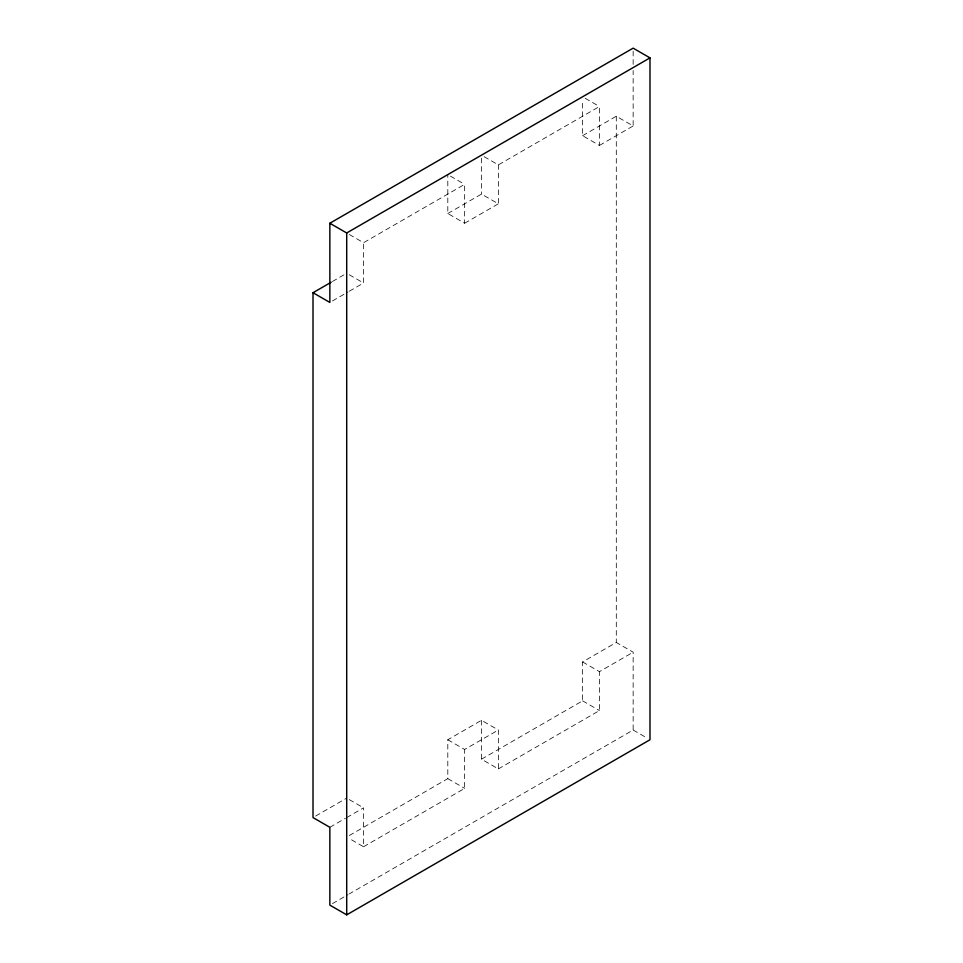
<?xml version="1.0" encoding="UTF-8"?>
<svg xmlns="http://www.w3.org/2000/svg" width="963" height="963" viewBox="0 0 963 963"><rect width="100%" height="100%" fill="white"/><g stroke="black" fill="none" stroke-linecap="round" stroke-linejoin="round"><path stroke-width="0.72" stroke-dasharray="4.82 3.61" d="M349.292 234.478L363.557 242.712L464.648 184.342L464.648 223.247L447.807 213.521L447.807 174.616M484.088 156.656L498.353 164.89L599.443 106.52L599.443 145.425L582.591 135.699L582.591 99.779M447.807 213.521L481.5 194.069L498.353 203.795L498.353 164.89M582.591 135.699L616.296 116.246L633.148 125.972L633.148 70.6M332.452 281.497L346.704 273.263M464.648 223.247L498.353 203.795M599.443 145.425L633.148 125.972M332.452 300.95L348.004 291.97M349.292 291.223L363.557 282.99L363.557 242.712M315.599 816.07L346.704 798.11M349.292 835.535L447.807 778.658L447.807 739.753L481.5 720.288L498.353 730.014L498.353 768.931L481.5 759.205L481.5 720.288M481.5 759.205L582.591 700.835L582.591 661.93L616.296 642.465L633.148 652.192L633.148 730.026L349.376 893.845M329.852 827.301L345.404 818.321M346.704 817.575L363.557 807.837L363.557 846.754L349.292 838.52M447.807 739.753L464.648 749.479L498.353 730.014M582.591 661.93L599.443 671.656L633.148 652.192M363.557 846.754L464.648 788.384L464.648 749.479M498.353 768.931L599.443 710.562L599.443 671.656M332.464 903.619L348.076 894.603M585.191 98.286L599.443 106.52M450.395 176.109L464.648 184.342M349.292 274.756L363.557 282.99M582.591 700.835L599.443 710.562M633.148 730.026L647.401 738.248M447.807 778.658L464.648 788.384M349.292 799.615L363.557 807.837M633.148 51.147L633.148 64.617M616.296 116.246L616.296 642.465M481.5 158.149L481.5 194.069"/><path stroke-width="1.44" d="M313.011 292.716L329.852 302.442L329.852 223.247L633.148 48.15L649.989 57.876L649.989 739.753L346.704 914.85L329.852 905.124L329.852 827.301L313.011 817.575L313.011 292.716L331.152 282.243M329.852 223.247L346.704 232.974L649.989 57.876M346.704 232.974L346.704 914.85"/></g></svg>
